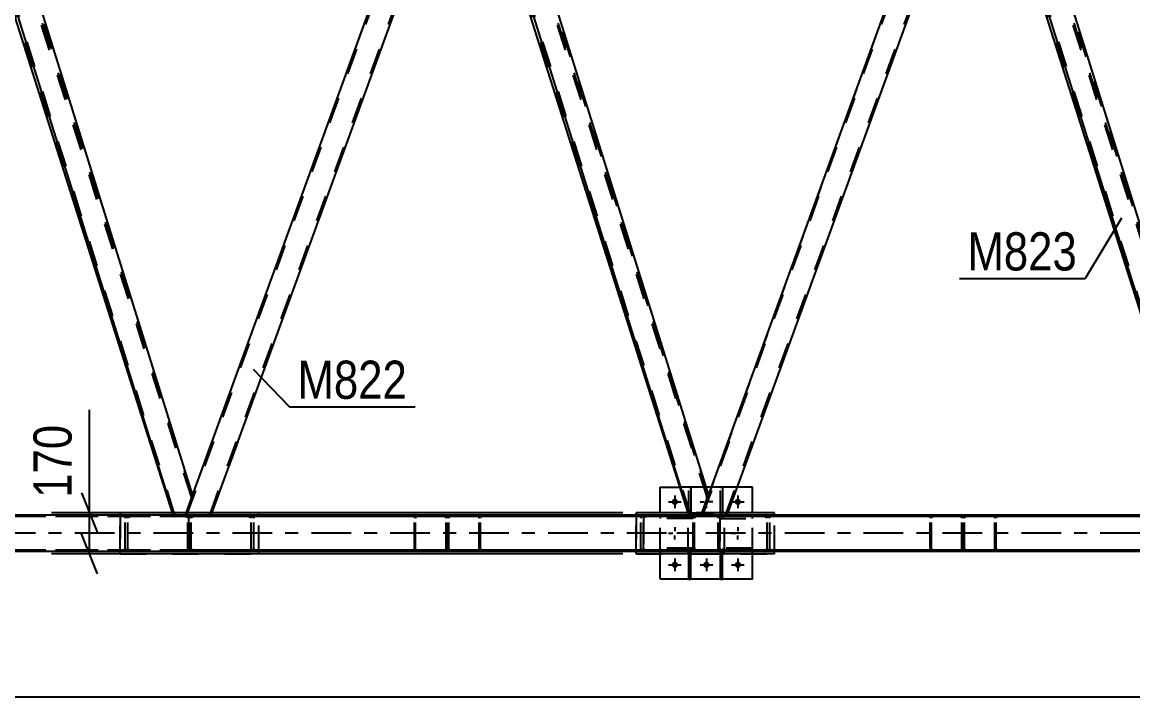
# Model space of a CAD drawing. Header units: millimetres. Extents: x -857 to 332, y -866 to -25.
# Drawn here: x 160.9 to 244.3, y -126.4 to -75.7 of the extents above; entities that cross this region are included whole.
import ezdxf

# ---------------------------------------------------------------- set-up
doc = ezdxf.new("R2010")
doc.units = ezdxf.units.MM
doc.linetypes.add('DXK_LINE_DOT2', pattern=[3.9198, 1.9599, -1.9599])
doc.linetypes.add('DXK_LINE_DOT3', pattern=[5.9187, 2.979, -0.9799, 0.9799, -0.9799])
doc.styles.add('Arial Narrow', font='ARIALN.TTF', dxfattribs={"height": 0.2})

# ---------------------------------------------------------------- blocks, each defined once
blk = doc.blocks.new('Part-570388934-10720 - 10703')
at = {"color": 7, "linetype": 'DXK_LINE_DOT2'}
for p, q in [((194.81, -58.637), (194.28, -60.094)), ((195.725, -58.637), (194.81, -58.637)), ((212.355, -111.438), (195.611, -58.637)), ((212.416, -111.27), (195.725, -58.637)), ((211.085, -112.727), (194.341, -59.926)), ((194.28, -60.094), (194.28, -60.094)), ((194.28, -60.094), (194.28, -60.094)), ((211.885, -112.727), (212.416, -111.27)), ((210.97, -112.727), (210.913, -112.546)), ((210.97, -112.727), (211.885, -112.727))]:
    blk.add_line(p, q, dxfattribs=at)
at = {"color": 2, "linetype": 'Continuous'}
blk.add_line((210.913, -112.546), (194.28, -60.094), dxfattribs=at)
blk = doc.blocks.new('Part-570388934-10794 - 10703')
at = {"color": 7, "linetype": 'DXK_LINE_DOT2'}
for p, q in [((213.276, -115.455), (213.276, -112.727)), ((213.276, -112.727), (231.341, -112.727)), ((231.341, -112.837), (213.276, -112.837)), ((216.625, -112.727), (216.777, -112.744)), ((216.701, -112.845), (216.625, -112.837)), ((216.823, -112.946), (216.808, -112.904)), ((216.823, -115.237), (216.823, -112.946)), ((216.992, -112.862), (217.022, -112.946)), ((217.022, -115.237), (217.022, -112.946)), ((229.073, -112.862), (229.058, -112.946)), ((229.058, -115.237), (229.058, -112.946)), ((229.116, -112.791), (229.073, -112.862)), ((229.181, -112.744), (229.116, -112.791)), ((229.157, -112.946), (229.165, -112.904)), ((229.157, -115.237), (229.157, -112.946)), ((229.165, -112.904), (229.187, -112.868)), ((229.257, -112.727), (229.181, -112.744)), ((229.187, -112.868), (229.219, -112.845)), ((229.219, -112.845), (229.257, -112.837)), ((231.417, -112.744), (231.341, -112.727)), ((231.341, -112.837), (231.379, -112.845)), ((231.379, -112.845), (231.411, -112.868)), ((231.411, -112.868), (231.433, -112.904)), ((231.481, -112.791), (231.417, -112.744)), ((231.433, -112.904), (231.44, -112.946)), ((231.44, -115.237), (231.44, -112.946)), ((231.524, -112.862), (231.481, -112.791)), ((231.54, -112.946), (231.524, -112.862)), ((231.54, -115.237), (231.54, -112.946)), ((231.341, -115.346), (213.276, -115.346)), ((231.341, -115.455), (213.276, -115.455)), ((216.625, -115.346), (216.701, -115.337)), ((216.777, -115.438), (216.625, -115.455)), ((216.808, -115.278), (216.823, -115.237)), ((217.022, -115.237), (216.992, -115.32)), ((229.058, -115.237), (229.073, -115.32)), ((229.073, -115.32), (229.116, -115.391)), ((229.116, -115.391), (229.181, -115.438)), ((229.165, -115.278), (229.157, -115.237)), ((229.187, -115.314), (229.165, -115.278)), ((229.181, -115.438), (229.257, -115.455)), ((229.219, -115.337), (229.187, -115.314)), ((229.257, -115.346), (229.219, -115.337)), ((231.379, -115.337), (231.341, -115.346)), ((231.341, -115.455), (231.417, -115.438)), ((231.411, -115.314), (231.379, -115.337)), ((231.433, -115.278), (231.411, -115.314)), ((231.417, -115.438), (231.481, -115.391)), ((231.44, -115.237), (231.433, -115.278)), ((231.481, -115.391), (231.524, -115.32)), ((231.524, -115.32), (231.54, -115.237))]:
    blk.add_line(p, q, dxfattribs=at)
for centre, radius, start, end in [((216.67, -113.028), 0.186, 41.93608, 80.48179), ((216.715, -113.11), 0.371, 41.93608, 80.48179), ((216.67, -115.154), 0.186, 279.5183, 318.06401), ((216.715, -115.072), 0.371, 279.5183, 318.06401)]:
    blk.add_arc(centre, radius, start, end, dxfattribs=at)
blk = doc.blocks.new('Part-570388934-10788 - 10703')
at = {"color": 7, "linetype": 'DXK_LINE_DOT2'}
for p, q in [((192.842, -112.946), (192.857, -112.862)), ((192.842, -115.237), (192.842, -112.946)), ((192.857, -112.862), (192.9, -112.791)), ((192.9, -112.791), (192.965, -112.744)), ((192.949, -112.904), (192.941, -112.946)), ((192.941, -115.237), (192.941, -112.946)), ((192.971, -112.869), (192.949, -112.904)), ((192.965, -112.744), (193.041, -112.727)), ((193.003, -112.845), (192.971, -112.869)), ((193.041, -112.837), (193.003, -112.845)), ((211.276, -112.727), (193.041, -112.727)), ((211.276, -112.837), (193.041, -112.837)), ((195.125, -112.727), (195.201, -112.744)), ((195.163, -112.845), (195.125, -112.837)), ((195.195, -112.869), (195.163, -112.845)), ((195.217, -112.904), (195.195, -112.869)), ((195.201, -112.744), (195.265, -112.791)), ((195.224, -112.946), (195.217, -112.904)), ((195.224, -115.237), (195.224, -112.946)), ((195.265, -112.791), (195.308, -112.862)), ((195.308, -112.862), (195.324, -112.946)), ((195.324, -115.237), (195.324, -112.946)), ((207.39, -112.862), (207.359, -112.946)), ((207.359, -115.237), (207.359, -112.946)), ((207.558, -112.946), (207.573, -112.904)), ((207.558, -115.237), (207.558, -112.946)), ((207.756, -112.727), (207.605, -112.744)), ((207.68, -112.845), (207.756, -112.837)), ((211.276, -115.455), (211.276, -112.727)), ((192.857, -115.32), (192.842, -115.237)), ((192.9, -115.391), (192.857, -115.32)), ((192.965, -115.438), (192.9, -115.391)), ((192.941, -115.237), (192.949, -115.278)), ((192.949, -115.278), (192.971, -115.314)), ((193.041, -115.455), (192.965, -115.438)), ((192.971, -115.314), (193.003, -115.337)), ((193.003, -115.337), (193.041, -115.346)), ((211.276, -115.346), (193.041, -115.346)), ((211.276, -115.455), (193.041, -115.455)), ((195.125, -115.346), (195.163, -115.337)), ((195.201, -115.438), (195.125, -115.455)), ((195.163, -115.337), (195.195, -115.314)), ((195.195, -115.314), (195.217, -115.278)), ((195.265, -115.391), (195.201, -115.438)), ((195.217, -115.278), (195.224, -115.237)), ((195.308, -115.32), (195.265, -115.391)), ((195.324, -115.237), (195.308, -115.32)), ((207.359, -115.237), (207.39, -115.32)), ((207.573, -115.278), (207.558, -115.237)), ((207.605, -115.438), (207.756, -115.455)), ((207.756, -115.346), (207.68, -115.337))]:
    blk.add_line(p, q, dxfattribs=at)
for centre, radius, start, end in [((207.666, -113.11), 0.371, 99.5183, 138.06401), ((207.711, -113.028), 0.186, 99.5183, 138.06401), ((207.666, -115.072), 0.371, 221.93608, 260.48179), ((207.711, -115.154), 0.186, 221.93608, 260.48179)]:
    blk.add_arc(centre, radius, start, end, dxfattribs=at)
blk = doc.blocks.new('Part-570388934-11723 - 10703')
at = {"color": 7, "linetype": 'DXK_LINE_DOT2'}
for p, q in [((217.385, -112.546), (206.996, -112.546)), ((206.996, -112.546), (206.996, -115.637)), ((217.385, -115.637), (217.385, -112.546)), ((206.996, -115.637), (217.385, -115.637))]:
    blk.add_line(p, q, dxfattribs=at)
blk = doc.blocks.new('Part-570388934-10819 - 10703')
at = {"color": 7, "linetype": 'DXK_LINE_DOT2'}
for p, q in [((173.493, -112.946), (173.509, -112.862)), ((173.493, -115.237), (173.493, -112.946)), ((173.509, -112.862), (173.552, -112.791)), ((173.552, -112.791), (173.616, -112.744)), ((173.6, -112.904), (173.593, -112.946)), ((173.593, -115.237), (173.593, -112.946)), ((173.618, -112.869), (173.6, -112.904)), ((173.616, -112.744), (173.625, -112.742)), ((173.683, -112.845), (173.618, -112.869)), ((173.618, -115.314), (173.618, -112.869)), ((173.759, -112.727), (173.625, -112.742)), ((173.625, -115.44), (173.625, -112.742)), ((173.759, -112.837), (173.683, -112.845)), ((192.644, -112.727), (173.759, -112.727)), ((192.644, -112.837), (173.759, -112.837)), ((177.927, -112.727), (178.079, -112.744)), ((178.003, -112.845), (177.927, -112.837)), ((178.126, -112.946), (178.111, -112.904)), ((178.126, -115.237), (178.126, -112.946)), ((178.294, -112.862), (178.324, -112.946)), ((178.324, -115.237), (178.324, -112.946)), ((190.376, -112.862), (190.361, -112.946)), ((190.361, -115.237), (190.361, -112.946)), ((190.419, -112.791), (190.376, -112.862)), ((190.483, -112.744), (190.419, -112.791)), ((190.46, -112.946), (190.468, -112.904)), ((190.46, -115.237), (190.46, -112.946)), ((190.468, -112.904), (190.489, -112.869)), ((190.559, -112.727), (190.483, -112.744)), ((190.489, -112.869), (190.521, -112.845)), ((190.521, -112.845), (190.559, -112.837)), ((192.72, -112.744), (192.644, -112.727)), ((192.644, -112.837), (192.682, -112.845)), ((192.682, -112.845), (192.714, -112.869)), ((192.714, -112.869), (192.735, -112.904)), ((192.784, -112.791), (192.72, -112.744)), ((192.735, -112.904), (192.743, -112.946)), ((192.743, -115.237), (192.743, -112.946)), ((192.827, -112.862), (192.784, -112.791)), ((192.842, -112.946), (192.827, -112.862)), ((192.842, -115.237), (192.842, -112.946)), ((173.509, -115.32), (173.493, -115.237)), ((173.552, -115.391), (173.509, -115.32)), ((173.616, -115.438), (173.552, -115.391)), ((173.593, -115.237), (173.6, -115.278)), ((173.6, -115.278), (173.618, -115.314)), ((173.625, -115.44), (173.616, -115.438)), ((173.618, -115.314), (173.683, -115.337)), ((173.759, -115.455), (173.625, -115.44)), ((173.683, -115.337), (173.759, -115.346)), ((192.644, -115.346), (173.759, -115.346)), ((192.644, -115.455), (173.759, -115.455)), ((177.927, -115.346), (178.003, -115.337)), ((178.079, -115.438), (177.927, -115.455)), ((178.111, -115.278), (178.126, -115.237)), ((178.324, -115.237), (178.294, -115.32)), ((190.361, -115.237), (190.376, -115.32)), ((190.376, -115.32), (190.419, -115.391)), ((190.419, -115.391), (190.483, -115.438)), ((190.468, -115.278), (190.46, -115.237)), ((190.489, -115.314), (190.468, -115.278)), ((190.483, -115.438), (190.559, -115.455)), ((190.521, -115.337), (190.489, -115.314)), ((190.559, -115.346), (190.521, -115.337)), ((192.682, -115.337), (192.644, -115.346)), ((192.644, -115.455), (192.72, -115.438)), ((192.714, -115.314), (192.682, -115.337)), ((192.735, -115.278), (192.714, -115.314)), ((192.72, -115.438), (192.784, -115.391)), ((192.743, -115.237), (192.735, -115.278)), ((192.784, -115.391), (192.827, -115.32)), ((192.827, -115.32), (192.842, -115.237))]:
    blk.add_line(p, q, dxfattribs=at)
for centre, radius, start, end in [((177.973, -113.028), 0.186, 41.93608, 80.48179), ((178.018, -113.11), 0.371, 41.93608, 80.48179), ((177.973, -115.154), 0.186, 279.5183, 318.06401), ((178.018, -115.072), 0.371, 279.5183, 318.06401)]:
    blk.add_arc(centre, radius, start, end, dxfattribs=at)
blk = doc.blocks.new('Part-570388934-10758 - 10703')
at = {"color": 7, "linetype": 'DXK_LINE_DOT2'}
for p, q in [((231.54, -112.946), (231.555, -112.862)), ((231.54, -115.237), (231.54, -112.946)), ((231.555, -112.862), (231.598, -112.791)), ((231.598, -112.791), (231.662, -112.744)), ((231.646, -112.904), (231.639, -112.946)), ((231.639, -115.237), (231.639, -112.946)), ((231.668, -112.868), (231.646, -112.904)), ((231.662, -112.744), (231.738, -112.727)), ((231.7, -112.845), (231.668, -112.868)), ((231.738, -112.837), (231.7, -112.845)), ((250.623, -112.727), (231.738, -112.727)), ((250.623, -112.837), (231.738, -112.837)), ((233.822, -112.727), (233.898, -112.744)), ((233.86, -112.845), (233.822, -112.837)), ((233.893, -112.868), (233.86, -112.845)), ((233.914, -112.904), (233.893, -112.868)), ((233.898, -112.744), (233.963, -112.791)), ((233.922, -112.946), (233.914, -112.904)), ((233.922, -115.237), (233.922, -112.946)), ((233.963, -112.791), (234.006, -112.862)), ((234.006, -112.862), (234.021, -112.946)), ((234.021, -115.237), (234.021, -112.946)), ((246.087, -112.862), (246.057, -112.946)), ((246.057, -115.237), (246.057, -112.946)), ((246.255, -112.946), (246.27, -112.904)), ((246.255, -115.237), (246.255, -112.946)), ((246.454, -112.727), (246.302, -112.744)), ((246.378, -112.845), (246.454, -112.837)), ((250.623, -112.727), (250.757, -112.742)), ((250.623, -112.837), (250.698, -112.845)), ((250.698, -112.845), (250.763, -112.868)), ((250.757, -115.44), (250.757, -112.742)), ((250.766, -112.744), (250.757, -112.742)), ((250.763, -115.314), (250.763, -112.868)), ((250.763, -112.868), (250.782, -112.904)), ((250.83, -112.791), (250.766, -112.744)), ((250.782, -112.904), (250.789, -112.946)), ((250.789, -115.237), (250.789, -112.946)), ((250.873, -112.862), (250.83, -112.791)), ((250.888, -112.946), (250.873, -112.862)), ((250.888, -115.237), (250.888, -112.946)), ((231.555, -115.32), (231.54, -115.237)), ((231.598, -115.391), (231.555, -115.32)), ((231.662, -115.438), (231.598, -115.391)), ((231.639, -115.237), (231.646, -115.278)), ((231.646, -115.278), (231.668, -115.314)), ((231.738, -115.455), (231.662, -115.438)), ((231.668, -115.314), (231.7, -115.337)), ((231.7, -115.337), (231.738, -115.346)), ((250.623, -115.346), (231.738, -115.346)), ((250.623, -115.455), (231.738, -115.455)), ((233.822, -115.346), (233.86, -115.337)), ((233.898, -115.438), (233.822, -115.455)), ((233.86, -115.337), (233.893, -115.314)), ((233.893, -115.314), (233.914, -115.278)), ((233.963, -115.391), (233.898, -115.438)), ((233.914, -115.278), (233.922, -115.237)), ((234.006, -115.32), (233.963, -115.391)), ((234.021, -115.237), (234.006, -115.32)), ((246.057, -115.237), (246.087, -115.32)), ((246.27, -115.278), (246.255, -115.237)), ((246.302, -115.438), (246.454, -115.455)), ((246.454, -115.346), (246.378, -115.337)), ((250.698, -115.337), (250.623, -115.346)), ((250.623, -115.455), (250.757, -115.44)), ((250.763, -115.314), (250.698, -115.337)), ((250.757, -115.44), (250.766, -115.438)), ((250.782, -115.278), (250.763, -115.314)), ((250.766, -115.438), (250.83, -115.391)), ((250.789, -115.237), (250.782, -115.278)), ((250.83, -115.391), (250.873, -115.32)), ((250.873, -115.32), (250.888, -115.237))]:
    blk.add_line(p, q, dxfattribs=at)
for centre, radius, start, end in [((246.363, -113.11), 0.371, 99.5183, 138.06401), ((246.409, -113.028), 0.186, 99.5183, 138.06401), ((246.363, -115.072), 0.371, 221.93608, 260.48179), ((246.409, -115.154), 0.186, 221.93608, 260.48179)]:
    blk.add_arc(centre, radius, start, end, dxfattribs=at)
blk = doc.blocks.new('Part-570388934-10761 - 10703')
at = {"color": 7, "linetype": 'DXK_LINE_DOT2'}
for p, q in [((173.392, -112.862), (173.362, -112.946)), ((173.362, -115.237), (173.362, -112.946)), ((173.561, -112.946), (173.576, -112.904)), ((173.561, -115.237), (173.561, -112.946)), ((173.759, -112.727), (173.607, -112.744)), ((173.683, -112.845), (173.759, -112.837)), ((211.276, -112.727), (173.759, -112.727)), ((211.276, -112.837), (173.759, -112.837)), ((178.08, -112.744), (177.928, -112.727)), ((177.928, -112.837), (178.004, -112.845)), ((178.111, -112.904), (178.126, -112.946)), ((178.126, -115.237), (178.126, -112.946)), ((178.325, -112.946), (178.295, -112.862)), ((178.325, -115.237), (178.325, -112.946)), ((207.36, -112.946), (207.39, -112.862)), ((207.36, -115.237), (207.36, -112.946)), ((207.574, -112.904), (207.558, -112.946)), ((207.558, -112.946), (207.558, -115.237)), ((207.605, -112.744), (207.757, -112.727)), ((207.757, -112.837), (207.681, -112.845)), ((211.276, -115.455), (211.276, -112.727)), ((173.362, -115.237), (173.392, -115.32)), ((173.576, -115.278), (173.561, -115.237)), ((173.607, -115.438), (173.759, -115.455)), ((173.759, -115.346), (173.683, -115.337)), ((211.276, -115.346), (173.759, -115.346)), ((211.276, -115.455), (173.759, -115.455)), ((178.004, -115.337), (177.928, -115.346)), ((177.928, -115.455), (178.08, -115.438)), ((178.126, -115.237), (178.111, -115.278)), ((178.295, -115.32), (178.325, -115.237)), ((207.39, -115.32), (207.36, -115.237)), ((207.558, -115.237), (207.574, -115.278)), ((207.757, -115.455), (207.605, -115.438)), ((207.681, -115.337), (207.757, -115.346))]:
    blk.add_line(p, q, dxfattribs=at)
for centre, radius, start, end in [((173.669, -113.11), 0.371, 99.5183, 138.06401), ((173.714, -113.028), 0.186, 99.5183, 138.06401), ((177.973, -113.028), 0.186, 41.93608, 80.48179), ((178.018, -113.11), 0.371, 41.93608, 80.48179), ((207.666, -113.11), 0.371, 99.5183, 138.06401), ((207.712, -113.028), 0.186, 99.5183, 138.06401), ((173.669, -115.072), 0.371, 221.93608, 260.48179), ((173.714, -115.154), 0.186, 221.93608, 260.48179), ((177.973, -115.154), 0.186, 279.5183, 318.06401), ((178.018, -115.072), 0.371, 279.5183, 318.06401), ((207.666, -115.072), 0.371, 221.93608, 260.48179), ((207.712, -115.154), 0.186, 221.93608, 260.48179)]:
    blk.add_arc(centre, radius, start, end, dxfattribs=at)
blk = doc.blocks.new('Part-570388934-10837 - 10703')
at = {"color": 7, "linetype": 'DXK_LINE_DOT2'}
for p, q in [((210.907, -115.637), (210.907, -112.546)), ((210.907, -112.546), (213.635, -112.546)), ((213.635, -115.637), (213.635, -112.546))]:
    blk.add_line(p, q, dxfattribs=at)
at = {"color": 2, "linetype": 'Continuous'}
blk.add_line((210.907, -115.637), (213.635, -115.637), dxfattribs=at)
blk = doc.blocks.new('Part-570388934-10777 - 10703')
at = {"color": 7, "linetype": 'DXK_LINE_DOT2'}
for p, q in [((156.113, -58.637), (155.583, -60.094)), ((157.028, -58.637), (156.113, -58.637)), ((173.657, -111.438), (156.913, -58.637)), ((173.718, -111.27), (157.028, -58.637)), ((172.387, -112.727), (155.644, -59.926)), ((155.583, -60.094), (155.583, -60.094)), ((155.583, -60.094), (155.583, -60.094)), ((173.188, -112.727), (173.718, -111.27)), ((172.273, -112.727), (172.215, -112.546)), ((172.273, -112.727), (173.188, -112.727))]:
    blk.add_line(p, q, dxfattribs=at)
at = {"color": 2, "linetype": 'Continuous'}
blk.add_line((172.215, -112.546), (155.583, -60.094), dxfattribs=at)
blk = doc.blocks.new('Part-570388934-10855 - 10703')
at = {"color": 7, "linetype": 'DXK_LINE_DOT2'}
for p, q in [((233.508, -58.637), (232.977, -60.094)), ((234.423, -58.637), (233.508, -58.637)), ((251.052, -111.439), (234.308, -58.637)), ((251.113, -111.271), (234.423, -58.637)), ((249.782, -112.728), (233.039, -59.926)), ((250.583, -112.728), (251.113, -111.271)), ((249.668, -112.728), (249.61, -112.546)), ((249.668, -112.728), (250.583, -112.728))]:
    blk.add_line(p, q, dxfattribs=at)
at = {"color": 2, "linetype": 'Continuous'}
blk.add_line((249.61, -112.546), (232.977, -60.094), dxfattribs=at)
blk = doc.blocks.new('Part-570388934-10791 - 10703')
at = {"color": 7, "linetype": 'DXK_LINE_DOT2'}
for p, q in [((250.623, -112.727), (213.276, -112.727)), ((213.276, -112.727), (213.276, -115.455)), ((250.623, -112.836), (213.276, -112.837)), ((216.777, -112.744), (216.625, -112.727)), ((216.625, -112.837), (216.701, -112.845)), ((216.809, -112.904), (216.824, -112.946)), ((216.824, -115.237), (216.824, -112.946)), ((217.022, -112.946), (216.992, -112.862)), ((217.022, -115.237), (217.022, -112.946)), ((246.057, -112.946), (246.087, -112.862)), ((246.057, -115.236), (246.057, -112.946)), ((246.271, -112.904), (246.256, -112.946)), ((246.256, -115.236), (246.256, -112.946)), ((246.302, -112.744), (246.454, -112.727)), ((246.454, -112.836), (246.378, -112.845)), ((250.623, -112.727), (250.775, -112.744)), ((250.699, -112.845), (250.623, -112.836)), ((250.821, -112.946), (250.806, -112.904)), ((250.821, -112.946), (250.821, -115.236)), ((250.99, -112.862), (251.02, -112.946)), ((251.02, -115.236), (251.02, -112.946)), ((250.623, -115.346), (213.276, -115.346)), ((250.623, -115.455), (213.276, -115.455)), ((216.701, -115.337), (216.625, -115.346)), ((216.625, -115.455), (216.777, -115.438)), ((216.824, -115.237), (216.809, -115.278)), ((216.992, -115.32), (217.022, -115.237)), ((246.087, -115.32), (246.057, -115.236)), ((246.256, -115.236), (246.271, -115.278)), ((246.454, -115.455), (246.302, -115.438)), ((246.378, -115.337), (246.454, -115.346)), ((250.623, -115.346), (250.699, -115.337)), ((250.775, -115.438), (250.623, -115.455)), ((250.806, -115.278), (250.821, -115.236)), ((251.02, -115.236), (250.99, -115.32))]:
    blk.add_line(p, q, dxfattribs=at)
for centre, radius, start, end in [((216.671, -113.028), 0.186, 41.93608, 80.48179), ((216.716, -113.11), 0.371, 41.93608, 80.48179), ((246.364, -113.11), 0.371, 99.5183, 138.06401), ((246.409, -113.028), 0.186, 99.5183, 138.06401), ((250.668, -113.028), 0.186, 41.93608, 80.48179), ((250.713, -113.11), 0.371, 41.93608, 80.48179), ((216.671, -115.154), 0.186, 279.5183, 318.06401), ((216.716, -115.072), 0.371, 279.5183, 318.06401), ((246.364, -115.072), 0.371, 221.93608, 260.48179), ((246.409, -115.154), 0.186, 221.93608, 260.48179), ((250.668, -115.154), 0.186, 279.5183, 318.06401), ((250.713, -115.072), 0.371, 279.5183, 318.06401)]:
    blk.add_arc(centre, radius, start, end, dxfattribs=at)
blk = doc.blocks.new('Part-570388934-10800 - 10703')
at = {"color": 7, "linetype": 'DXK_LINE_DOT2'}
for p, q in [((211.293, -112.862), (211.276, -112.946)), ((211.276, -112.946), (211.293, -112.862)), ((211.276, -115.237), (211.276, -112.946)), ((211.394, -112.904), (211.385, -112.946)), ((211.385, -115.237), (211.385, -112.946)), ((211.417, -112.869), (211.394, -112.904)), ((211.494, -112.728), (211.411, -112.744)), ((211.411, -112.744), (211.494, -112.728)), ((211.453, -112.845), (211.417, -112.869)), ((211.494, -112.837), (211.453, -112.845)), ((213.058, -112.728), (211.494, -112.728)), ((213.058, -112.837), (211.494, -112.837)), ((213.142, -112.744), (213.058, -112.728)), ((213.058, -112.728), (213.142, -112.744)), ((213.1, -112.845), (213.058, -112.837)), ((213.135, -112.869), (213.1, -112.845)), ((213.159, -112.904), (213.135, -112.869)), ((213.167, -112.946), (213.159, -112.904)), ((213.167, -115.237), (213.167, -112.946)), ((213.276, -112.946), (213.26, -112.862)), ((213.26, -112.862), (213.268, -112.904)), ((213.268, -112.904), (213.276, -112.946)), ((213.276, -115.237), (213.276, -112.946)), ((211.276, -115.237), (211.293, -115.32)), ((211.293, -115.32), (211.276, -115.237)), ((211.385, -115.237), (211.394, -115.279)), ((211.394, -115.279), (211.417, -115.314)), ((211.411, -115.438), (211.494, -115.455)), ((211.494, -115.455), (211.411, -115.438)), ((211.417, -115.314), (211.453, -115.338)), ((211.453, -115.338), (211.494, -115.346)), ((213.058, -115.346), (211.494, -115.346)), ((213.058, -115.455), (211.494, -115.455)), ((213.058, -115.346), (213.1, -115.338)), ((213.058, -115.455), (213.142, -115.438)), ((213.142, -115.438), (213.058, -115.455)), ((213.1, -115.338), (213.135, -115.314)), ((213.135, -115.314), (213.159, -115.279)), ((213.159, -115.279), (213.167, -115.237)), ((213.26, -115.32), (213.276, -115.237)), ((213.276, -115.237), (213.26, -115.32))]:
    blk.add_line(p, q, dxfattribs=at)
for centre, start, end in [((211.494, -112.946), 112.50003, 157.50003), ((211.494, -112.946), 112.50003, 157.50003), ((213.058, -112.946), 22.50003, 67.50003), ((213.058, -112.946), 22.50003, 67.50003), ((211.494, -115.237), 202.50003, 247.50003), ((211.494, -115.237), 202.50003, 247.50003), ((213.058, -115.237), 292.50003, 337.50003), ((213.058, -115.237), 292.50003, 337.50003)]:
    blk.add_arc(centre, 0.218, start, end, dxfattribs=at)
blk = doc.blocks.new('Part-570388934-10888 - 10703')
at = {"color": 7, "linetype": 'DXK_LINE_DOT2'}
for p, q in [((154.145, -112.946), (154.16, -112.862)), ((154.145, -115.237), (154.145, -112.946)), ((154.16, -112.862), (154.203, -112.791)), ((154.203, -112.791), (154.267, -112.744)), ((154.252, -112.904), (154.244, -112.946)), ((154.244, -115.237), (154.244, -112.946)), ((154.273, -112.869), (154.252, -112.904)), ((154.267, -112.744), (154.343, -112.727)), ((154.305, -112.845), (154.273, -112.869)), ((154.343, -112.837), (154.305, -112.845)), ((173.228, -112.727), (154.343, -112.727)), ((173.228, -112.837), (154.343, -112.837)), ((156.428, -112.727), (156.504, -112.744)), ((156.466, -112.845), (156.428, -112.837)), ((156.498, -112.869), (156.466, -112.845)), ((156.519, -112.904), (156.498, -112.869)), ((156.504, -112.744), (156.568, -112.791)), ((156.527, -112.946), (156.519, -112.904)), ((156.527, -115.237), (156.527, -112.946)), ((156.568, -112.791), (156.611, -112.862)), ((156.611, -112.862), (156.626, -112.946)), ((156.626, -115.237), (156.626, -112.946)), ((168.692, -112.862), (168.662, -112.946)), ((168.662, -115.237), (168.662, -112.946)), ((168.861, -112.946), (168.876, -112.904)), ((168.861, -115.237), (168.861, -112.946)), ((169.059, -112.727), (168.907, -112.744)), ((168.983, -112.845), (169.059, -112.837)), ((173.228, -112.727), (173.362, -112.742)), ((173.228, -112.837), (173.304, -112.845)), ((173.304, -112.845), (173.368, -112.869)), ((173.362, -115.44), (173.362, -112.742)), ((173.371, -112.744), (173.362, -112.742)), ((173.368, -115.314), (173.368, -112.869)), ((173.368, -112.869), (173.387, -112.904)), ((173.435, -112.791), (173.371, -112.744)), ((173.387, -112.904), (173.394, -112.946)), ((173.394, -115.237), (173.394, -112.946)), ((173.478, -112.862), (173.435, -112.791)), ((173.493, -112.946), (173.478, -112.862)), ((173.493, -115.237), (173.493, -112.946)), ((154.16, -115.32), (154.145, -115.237)), ((154.203, -115.391), (154.16, -115.32)), ((154.267, -115.438), (154.203, -115.391)), ((154.244, -115.237), (154.252, -115.278)), ((154.252, -115.278), (154.273, -115.314)), ((154.343, -115.455), (154.267, -115.438)), ((154.273, -115.314), (154.305, -115.337)), ((154.305, -115.337), (154.343, -115.346)), ((173.228, -115.346), (154.343, -115.346)), ((173.228, -115.455), (154.343, -115.455)), ((156.428, -115.346), (156.466, -115.337)), ((156.504, -115.438), (156.428, -115.455)), ((156.466, -115.337), (156.498, -115.314)), ((156.498, -115.314), (156.519, -115.278)), ((156.568, -115.391), (156.504, -115.438)), ((156.519, -115.278), (156.527, -115.237)), ((156.611, -115.32), (156.568, -115.391)), ((156.626, -115.237), (156.611, -115.32)), ((168.662, -115.237), (168.692, -115.32)), ((168.876, -115.278), (168.861, -115.237)), ((168.907, -115.438), (169.059, -115.455)), ((169.059, -115.346), (168.983, -115.337)), ((173.304, -115.337), (173.228, -115.346)), ((173.228, -115.455), (173.362, -115.44)), ((173.368, -115.314), (173.304, -115.337)), ((173.362, -115.44), (173.371, -115.438)), ((173.387, -115.278), (173.368, -115.314)), ((173.371, -115.438), (173.435, -115.391)), ((173.394, -115.237), (173.387, -115.278)), ((173.435, -115.391), (173.478, -115.32)), ((173.478, -115.32), (173.493, -115.237))]:
    blk.add_line(p, q, dxfattribs=at)
for centre, radius, start, end in [((168.969, -113.11), 0.371, 99.5183, 138.06401), ((169.014, -113.028), 0.186, 99.5183, 138.06401), ((168.969, -115.072), 0.371, 221.93608, 260.48179), ((169.014, -115.154), 0.186, 221.93608, 260.48179)]:
    blk.add_arc(centre, radius, start, end, dxfattribs=at)
blk = doc.blocks.new('Part-570388934-11020 - 10703')
at = {"color": 2, "linetype": 'Continuous'}
for p, q in [((172.226, -112.546), (168.298, -112.546)), ((168.298, -112.727), (168.298, -112.546)), ((178.689, -112.546), (175.189, -112.546)), ((178.689, -112.727), (178.689, -112.546)), ((168.298, -115.637), (168.298, -115.455)), ((178.689, -115.637), (168.298, -115.637)), ((178.689, -115.637), (178.689, -115.455))]:
    blk.add_line(p, q, dxfattribs=at)
at = {"color": 7, "linetype": 'DXK_LINE_DOT2'}
for p, q in [((168.298, -115.455), (168.298, -112.727)), ((175.189, -112.546), (172.226, -112.546)), ((178.689, -115.455), (178.689, -112.727))]:
    blk.add_line(p, q, dxfattribs=at)
blk = doc.blocks.new('Part-570388934-10891 - 10703')
at = {"color": 7, "linetype": 'DXK_LINE_DOT2'}
for p, q in [((134.695, -112.862), (134.665, -112.946)), ((134.665, -115.237), (134.665, -112.946)), ((134.863, -112.946), (134.878, -112.904)), ((134.863, -115.237), (134.863, -112.946)), ((135.062, -112.727), (134.91, -112.744)), ((134.986, -112.845), (135.062, -112.837)), ((173.228, -112.727), (135.062, -112.727)), ((173.228, -112.837), (135.062, -112.837)), ((139.382, -112.744), (139.231, -112.727)), ((139.231, -112.837), (139.307, -112.845)), ((139.414, -112.904), (139.429, -112.946)), ((139.429, -115.237), (139.429, -112.946)), ((139.628, -112.946), (139.597, -112.862)), ((139.628, -115.237), (139.628, -112.946)), ((168.663, -112.946), (168.693, -112.862)), ((168.663, -115.237), (168.663, -112.946)), ((168.876, -112.904), (168.861, -112.946)), ((168.861, -115.237), (168.861, -112.946)), ((168.908, -112.744), (169.06, -112.727)), ((169.06, -112.837), (168.984, -112.845)), ((173.228, -112.727), (173.38, -112.744)), ((173.304, -112.845), (173.228, -112.837)), ((173.427, -112.946), (173.412, -112.904)), ((173.427, -112.946), (173.427, -115.237)), ((173.595, -112.862), (173.597, -112.869)), ((173.597, -112.869), (173.606, -112.893)), ((173.606, -112.893), (173.625, -112.946)), ((173.625, -115.237), (173.625, -112.946)), ((134.665, -115.237), (134.695, -115.32)), ((134.878, -115.278), (134.863, -115.237)), ((134.91, -115.438), (135.062, -115.455)), ((135.062, -115.346), (134.986, -115.337)), ((173.228, -115.346), (135.062, -115.346)), ((173.228, -115.455), (135.062, -115.455)), ((139.307, -115.337), (139.231, -115.346)), ((139.231, -115.455), (139.382, -115.438)), ((139.429, -115.237), (139.414, -115.278)), ((139.597, -115.32), (139.628, -115.237)), ((168.693, -115.32), (168.663, -115.237)), ((168.861, -115.237), (168.876, -115.278)), ((169.06, -115.455), (168.908, -115.438)), ((168.984, -115.337), (169.06, -115.346)), ((173.228, -115.346), (173.304, -115.337)), ((173.38, -115.438), (173.228, -115.455)), ((173.412, -115.278), (173.427, -115.237)), ((173.618, -115.255), (173.595, -115.32)), ((173.625, -115.237), (173.618, -115.255))]:
    blk.add_line(p, q, dxfattribs=at)
for centre, radius, start, end in [((134.971, -113.11), 0.371, 99.5183, 138.06401), ((135.017, -113.028), 0.186, 99.5183, 138.06401), ((139.276, -113.028), 0.186, 41.93608, 80.48179), ((139.321, -113.11), 0.371, 41.93608, 80.48179), ((168.969, -113.11), 0.371, 99.5183, 138.06401), ((169.014, -113.028), 0.186, 99.5183, 138.06401), ((173.273, -113.028), 0.186, 41.93608, 80.48179), ((173.319, -113.11), 0.371, 41.93608, 80.48179), ((134.971, -115.072), 0.371, 221.93608, 260.48179), ((135.017, -115.154), 0.186, 221.93608, 260.48179), ((139.276, -115.154), 0.186, 279.5183, 318.06401), ((139.321, -115.072), 0.371, 279.5183, 318.06401), ((168.969, -115.072), 0.371, 221.93608, 260.48179), ((169.014, -115.154), 0.186, 221.93608, 260.48179), ((173.273, -115.154), 0.186, 279.5183, 318.06401), ((173.319, -115.072), 0.371, 279.5183, 318.06401)]:
    blk.add_arc(centre, radius, start, end, dxfattribs=at)
blk = doc.blocks.new('Part-570388934-10897 - 10703')
at = {"color": 7, "linetype": 'DXK_LINE_DOT2'}
for p, q in [((211.287, -112.862), (211.271, -112.946)), ((211.271, -112.946), (211.287, -112.862)), ((211.271, -115.237), (211.271, -112.946)), ((211.388, -112.904), (211.38, -112.946)), ((211.38, -115.237), (211.38, -112.946)), ((211.412, -112.869), (211.388, -112.904)), ((211.489, -112.728), (211.406, -112.744)), ((211.406, -112.744), (211.489, -112.728)), ((211.447, -112.845), (211.412, -112.869)), ((211.489, -112.837), (211.447, -112.845)), ((213.053, -112.728), (211.489, -112.728)), ((213.053, -112.837), (211.489, -112.837)), ((213.136, -112.744), (213.053, -112.728)), ((213.053, -112.728), (213.136, -112.744)), ((213.094, -112.845), (213.053, -112.837)), ((213.13, -112.869), (213.094, -112.845)), ((213.153, -112.904), (213.13, -112.869)), ((213.162, -112.946), (213.153, -112.904)), ((213.162, -115.237), (213.162, -112.946)), ((213.271, -112.946), (213.254, -112.862)), ((213.254, -112.862), (213.271, -112.946)), ((213.271, -115.237), (213.271, -112.946)), ((211.271, -115.237), (211.279, -115.279)), ((211.279, -115.279), (211.271, -115.237)), ((211.279, -115.279), (211.287, -115.32)), ((211.287, -115.32), (211.279, -115.279)), ((211.38, -115.237), (211.388, -115.278)), ((211.388, -115.278), (211.412, -115.314)), ((211.406, -115.438), (211.489, -115.455)), ((211.489, -115.455), (211.406, -115.438)), ((211.412, -115.314), (211.447, -115.338)), ((211.447, -115.338), (211.489, -115.346)), ((213.053, -115.346), (211.489, -115.346)), ((213.053, -115.455), (211.489, -115.455)), ((213.053, -115.346), (213.094, -115.338)), ((213.053, -115.455), (213.136, -115.438)), ((213.136, -115.438), (213.053, -115.455)), ((213.094, -115.338), (213.13, -115.314)), ((213.13, -115.314), (213.153, -115.278)), ((213.153, -115.278), (213.162, -115.237)), ((213.254, -115.32), (213.263, -115.279)), ((213.263, -115.279), (213.254, -115.32)), ((213.263, -115.279), (213.271, -115.237)), ((213.271, -115.237), (213.263, -115.279))]:
    blk.add_line(p, q, dxfattribs=at)
at = {"color": 7, "linetype": 'DXK_LINE_DOT3'}
blk.add_line((212.271, -114.091), (212.271, -114.091), dxfattribs=at)
at = {"color": 7, "linetype": 'DXK_LINE_DOT2'}
for centre, start, end in [((211.489, -112.946), 112.50003, 157.50003), ((211.489, -112.946), 112.50003, 157.50003), ((213.053, -112.946), 22.50003, 67.50003), ((213.053, -112.946), 22.50003, 67.50003), ((211.489, -115.237), 202.50003, 247.50003), ((211.489, -115.237), 202.50003, 247.50003), ((213.053, -115.237), 292.50003, 337.50003), ((213.053, -115.237), 292.50003, 337.50003)]:
    blk.add_arc(centre, 0.218, start, end, dxfattribs=at)
blk = doc.blocks.new('Part-570388934-10912 - 10703')
at = {"color": 2, "linetype": 'Continuous'}
for p, q in [((210.923, -112.546), (206.996, -112.546)), ((206.996, -112.727), (206.996, -112.546)), ((217.386, -112.546), (213.887, -112.546)), ((217.386, -112.727), (217.386, -112.546)), ((206.996, -115.637), (206.996, -115.455)), ((217.386, -115.637), (206.996, -115.637)), ((217.386, -115.637), (217.386, -115.455))]:
    blk.add_line(p, q, dxfattribs=at)
at = {"color": 7, "linetype": 'DXK_LINE_DOT2'}
for p, q in [((206.996, -115.455), (206.996, -112.727)), ((213.887, -112.546), (210.923, -112.546)), ((217.386, -115.455), (217.386, -112.727))]:
    blk.add_line(p, q, dxfattribs=at)
blk = doc.blocks.new('Part-570388934-10948 - 10703')
at = {"color": 7, "linetype": 'DXK_LINE_DOT2'}
for p, q in [((215.725, -112.837), (213.271, -112.837)), ((213.271, -112.837), (213.271, -112.982)), ((213.271, -112.982), (215.725, -112.982)), ((213.544, -112.982), (213.544, -112.837)), ((215.725, -112.982), (215.725, -112.837))]:
    blk.add_line(p, q, dxfattribs=at)
blk = doc.blocks.new('Part-570388934-10951 - 10703')
at = {"color": 7, "linetype": 'DXK_LINE_DOT2'}
for p, q in [((210.965, -112.839), (210.965, -110.637)), ((210.965, -110.637), (211.11, -110.637)), ((211.11, -110.637), (211.11, -112.839)), ((210.965, -112.566), (211.11, -112.566)), ((211.11, -112.839), (210.965, -112.839))]:
    blk.add_line(p, q, dxfattribs=at)
blk = doc.blocks.new('Part-570388934-10954 - 10703')
at = {"color": 7, "linetype": 'DXK_LINE_DOT2'}
for p, q in [((213.328, -112.839), (213.328, -110.637)), ((213.328, -110.637), (213.474, -110.637)), ((213.474, -110.637), (213.474, -112.839)), ((213.328, -112.566), (213.474, -112.566)), ((213.474, -112.839), (213.328, -112.839))]:
    blk.add_line(p, q, dxfattribs=at)
blk = doc.blocks.new('Part-570388934-10960 - 10703')
at = {"color": 7, "linetype": 'DXK_LINE_DOT2'}
for p, q in [((213.474, -115.348), (213.328, -115.348)), ((213.328, -115.637), (213.328, -115.348)), ((213.328, -115.62), (213.474, -115.62)), ((213.474, -115.637), (213.474, -115.348))]:
    blk.add_line(p, q, dxfattribs=at)
at = {"color": 2, "linetype": 'Continuous'}
for p, q in [((213.328, -117.546), (213.328, -115.637)), ((213.474, -117.546), (213.474, -115.637)), ((213.328, -117.546), (213.474, -117.546))]:
    blk.add_line(p, q, dxfattribs=at)
blk = doc.blocks.new('Part-570388934-10979 - 10703')
at = {"color": 7, "linetype": 'DXK_LINE_DOT2'}
for p, q in [((231.573, -58.637), (211.886, -112.728)), ((212.002, -112.728), (231.689, -58.637)), ((213.704, -112.728), (233.392, -58.637)), ((213.82, -112.728), (233.508, -58.637)), ((233.508, -58.637), (231.573, -58.637)), ((231.591, -58.637), (231.573, -58.637)), ((211.886, -112.728), (213.82, -112.728))]:
    blk.add_line(p, q, dxfattribs=at)
blk = doc.blocks.new('Part-570388934-10988 - 10703')
at = {"color": 7, "linetype": 'DXK_LINE_DOT2'}
for p, q in [((211.271, -112.837), (208.816, -112.837)), ((208.816, -112.837), (208.816, -112.982)), ((211.271, -112.982), (208.816, -112.982)), ((210.998, -112.982), (210.998, -112.837)), ((211.271, -112.982), (211.271, -112.837))]:
    blk.add_line(p, q, dxfattribs=at)
blk = doc.blocks.new('Part-570388934-10991 - 10703')
at = {"color": 7, "linetype": 'DXK_LINE_DOT2'}
for p, q in [((215.725, -115.2), (213.271, -115.2)), ((213.271, -115.2), (213.271, -115.346)), ((213.271, -115.346), (215.725, -115.346)), ((213.544, -115.346), (213.544, -115.2)), ((215.725, -115.346), (215.725, -115.2))]:
    blk.add_line(p, q, dxfattribs=at)
blk = doc.blocks.new('Part-570388934-11002 - 10703')
at = {"color": 7, "linetype": 'DXK_LINE_DOT2'}
for p, q in [((212.002, -112.727), (232.02, -57.727)), ((213.705, -112.727), (233.723, -57.727)), ((233.136, -59.659), (233.839, -57.727)), ((211.886, -112.727), (212.423, -111.25)), ((211.886, -112.727), (213.821, -112.727))]:
    blk.add_line(p, q, dxfattribs=at)
at = {"color": 2, "linetype": 'Continuous'}
for p, q in [((212.423, -111.25), (231.904, -57.727)), ((233.839, -57.727), (231.904, -57.727)), ((213.821, -112.727), (233.136, -59.659))]:
    blk.add_line(p, q, dxfattribs=at)
blk = doc.blocks.new('Part-570388934-11442 - 10703')
at = {"color": 2, "linetype": 'Continuous'}
for p, q in [((233.839, -57.727), (233.136, -59.659)), ((233.839, -57.727), (234.438, -57.727)), ((234.438, -57.727), (251.121, -111.25)), ((233.136, -59.659), (249.677, -112.727)), ((250.583, -112.727), (251.121, -111.25))]:
    blk.add_line(p, q, dxfattribs=at)
at = {"color": 7, "linetype": 'DXK_LINE_DOT2'}
for p, q in [((234.324, -57.727), (251.059, -111.419)), ((249.791, -112.727), (233.197, -59.49)), ((249.677, -112.727), (250.583, -112.727))]:
    blk.add_line(p, q, dxfattribs=at)
blk = doc.blocks.new('Part-570388934-11402 - 10703')
at = {"color": 2, "linetype": 'Continuous'}
for p, q in [((195.142, -57.727), (194.438, -59.659)), ((195.142, -57.727), (195.741, -57.727)), ((195.741, -57.727), (212.423, -111.25)), ((194.438, -59.659), (210.98, -112.727)), ((211.886, -112.727), (212.423, -111.25))]:
    blk.add_line(p, q, dxfattribs=at)
at = {"color": 7, "linetype": 'DXK_LINE_DOT2'}
for p, q in [((195.626, -57.727), (212.362, -111.419)), ((211.094, -112.727), (194.5, -59.49)), ((210.98, -112.727), (211.886, -112.727))]:
    blk.add_line(p, q, dxfattribs=at)
blk = doc.blocks.new('Part-570388934-11038 - 10703')
at = {"color": 2, "linetype": 'Continuous'}
for p, q in [((208.816, -112.546), (208.816, -110.637)), ((208.816, -110.637), (210.307, -110.637)), ((212.647, -110.637), (212.232, -110.637)), ((215.725, -110.637), (214.582, -110.637)), ((215.725, -112.546), (215.725, -110.637)), ((208.816, -117.546), (208.816, -115.637)), ((215.725, -117.546), (215.725, -115.637)), ((215.725, -117.546), (208.816, -117.546))]:
    blk.add_line(p, q, dxfattribs=at)
at = {"color": 7, "linetype": 'DXK_LINE_DOT2'}
for p, q in [((212.232, -110.637), (210.307, -110.637)), ((214.582, -110.637), (212.647, -110.637)), ((208.816, -115.637), (208.816, -112.546)), ((215.725, -115.637), (215.725, -112.546))]:
    blk.add_line(p, q, dxfattribs=at)
blk = doc.blocks.new('Part-570388934-11397 - 10703')
at = {"color": 2, "linetype": 'Continuous'}
for p, q in [((155.864, -59.321), (156.444, -57.727)), ((156.444, -57.727), (157.043, -57.727)), ((157.043, -57.727), (173.726, -111.25)), ((155.864, -59.321), (155.741, -59.659)), ((155.741, -59.659), (172.282, -112.727)), ((173.188, -112.727), (173.726, -111.25))]:
    blk.add_line(p, q, dxfattribs=at)
at = {"color": 7, "linetype": 'DXK_LINE_DOT2'}
for p, q in [((173.665, -111.419), (156.929, -57.727)), ((155.75, -59.634), (155.864, -59.321)), ((172.396, -112.727), (155.803, -59.49)), ((172.282, -112.727), (173.188, -112.727))]:
    blk.add_line(p, q, dxfattribs=at)
blk = doc.blocks.new('Bolt-570388934-11244 - 10703')
at = {"linetype": 'Continuous'}
for points in [[(210.144, -111.728, -1), (209.671, -111.728, -1)], [(214.871, -111.728, -1), (214.398, -111.728, -1)], [(210.144, -116.455, -1), (209.671, -116.455, -1)], [(212.507, -116.455, -1), (212.035, -116.455, -1)], [(214.871, -116.455, -1), (214.398, -116.455, -1)]]:
    blk.add_hatch(color=1, dxfattribs=at).paths.add_polyline_path(points)
at = {"color": 1, "linetype": 'Continuous'}
for p, q in [((209.907, -111.255), (209.907, -112.2)), ((212.271, -111.255), (212.271, -111.57)), ((214.635, -111.255), (214.635, -112.2)), ((209.435, -111.728), (210.38, -111.728)), ((211.798, -111.728), (212.113, -111.728)), ((212.271, -112.2), (212.271, -111.886)), ((212.744, -111.728), (212.429, -111.728)), ((214.162, -111.728), (215.107, -111.728)), ((209.435, -114.091), (209.749, -114.091)), ((209.907, -113.619), (209.907, -113.933)), ((210.38, -114.091), (210.065, -114.091)), ((214.162, -114.091), (214.477, -114.091)), ((214.635, -113.619), (214.635, -113.933)), ((215.107, -114.091), (214.792, -114.091)), ((209.907, -114.564), (209.907, -114.249)), ((214.635, -114.564), (214.635, -114.249)), ((209.435, -116.455), (210.38, -116.455)), ((209.907, -115.982), (209.907, -116.928)), ((211.798, -116.455), (212.744, -116.455)), ((212.271, -115.982), (212.271, -116.928)), ((214.162, -116.455), (215.107, -116.455)), ((214.635, -115.982), (214.635, -116.928))]:
    blk.add_line(p, q, dxfattribs=at)
blk = doc.blocks.new('Part-570388934-11359 - 10703')
at = {"color": 7, "linetype": 'DXK_LINE_DOT2'}
for p, q in [((211.11, -115.348), (210.965, -115.348)), ((210.965, -115.637), (210.965, -115.348)), ((210.965, -115.62), (211.11, -115.62)), ((211.11, -115.637), (211.11, -115.348))]:
    blk.add_line(p, q, dxfattribs=at)
at = {"color": 2, "linetype": 'Continuous'}
for p, q in [((210.965, -117.546), (210.965, -115.637)), ((211.11, -117.546), (211.11, -115.637)), ((210.965, -117.546), (211.11, -117.546))]:
    blk.add_line(p, q, dxfattribs=at)
blk = doc.blocks.new('Part-570388934-11403 - 10703')
at = {"color": 7, "linetype": 'DXK_LINE_DOT2'}
for p, q in [((173.304, -112.728), (192.991, -58.637)), ((175.007, -112.728), (194.694, -58.637)), ((175.123, -112.728), (194.81, -58.637)), ((192.875, -58.637), (192.809, -58.819)), ((194.81, -58.637), (192.875, -58.637)), ((192.893, -58.637), (192.875, -58.637)), ((173.188, -112.728), (173.726, -111.249)), ((173.188, -112.728), (175.123, -112.728))]:
    blk.add_line(p, q, dxfattribs=at)
at = {"color": 2, "linetype": 'Continuous'}
blk.add_line((173.726, -111.249), (192.809, -58.819), dxfattribs=at)
blk = doc.blocks.new('Part-570388934-11407 - 10703')
at = {"color": 7, "linetype": 'DXK_LINE_DOT2'}
for p, q in [((178.688, -112.546), (168.299, -112.546)), ((168.299, -112.546), (168.299, -115.637)), ((178.688, -115.637), (178.688, -112.546)), ((168.299, -115.637), (178.688, -115.637))]:
    blk.add_line(p, q, dxfattribs=at)
blk = doc.blocks.new('Part-570388934-11455 - 10703')
at = {"color": 7, "linetype": 'DXK_LINE_DOT2'}
for p, q in [((211.271, -115.2), (208.816, -115.2)), ((208.816, -115.2), (208.816, -115.346)), ((211.271, -115.346), (208.816, -115.346)), ((210.998, -115.346), (210.998, -115.2)), ((211.271, -115.346), (211.271, -115.2))]:
    blk.add_line(p, q, dxfattribs=at)
blk = doc.blocks.new('Part-570388934-11475 - 10703')
at = {"color": 7, "linetype": 'DXK_LINE_DOT2'}
for p, q in [((173.304, -112.727), (193.323, -57.727)), ((175.007, -112.727), (195.025, -57.727)), ((194.438, -59.659), (195.142, -57.727)), ((173.188, -112.727), (173.726, -111.25)), ((173.188, -112.727), (175.123, -112.727))]:
    blk.add_line(p, q, dxfattribs=at)
at = {"color": 2, "linetype": 'Continuous'}
for p, q in [((173.726, -111.25), (193.207, -57.727)), ((195.142, -57.727), (193.207, -57.727)), ((175.123, -112.727), (194.438, -59.659))]:
    blk.add_line(p, q, dxfattribs=at)
blk = doc.blocks.new('Part-570388934-11517 - 10703')
at = {"color": 7, "linetype": 'DXK_LINE_DOT2'}
for p, q in [((279.229, -112.728), (-35.06, -112.728)), ((279.229, -112.837), (-35.06, -112.837)), ((279.229, -115.346), (-35.06, -115.346)), ((279.229, -115.455), (13.509, -115.455)), ((178.689, -115.455), (168.298, -115.455)), ((217.386, -115.455), (206.996, -115.455))]:
    blk.add_line(p, q, dxfattribs=at)
at = {"color": 2, "linetype": 'Continuous'}
for p, q in [((168.298, -115.455), (139.991, -115.455)), ((206.996, -115.455), (178.689, -115.455)), ((245.693, -115.455), (217.386, -115.455))]:
    blk.add_line(p, q, dxfattribs=at)
blk = doc.blocks.new('Part-570388934-11522 - 10703')
at = {"color": 2, "linetype": 'Continuous'}
for p, q in [((278.495, -112.727), (-35.06, -112.728)), ((278.495, -115.455), (-35.06, -115.455))]:
    blk.add_line(p, q, dxfattribs=at)
at = {"color": 7, "linetype": 'DXK_LINE_DOT2'}
for p, q in [((280.313, -112.836), (-35.06, -112.837)), ((280.313, -115.346), (-35.06, -115.346))]:
    blk.add_line(p, q, dxfattribs=at)
at = {"color": 7, "linetype": 'DXK_LINE_DOT3'}
blk.add_line((280.313, -114.091), (-35.06, -114.091), dxfattribs=at)
blk = doc.blocks.new('StraightDimension-570388934-20187 - 10703')
at = {"color": 7, "linetype": 'Continuous'}
for p, q in [((165.996, -112.546), (165.996, -104.811)), ((165.996, -112.546), (165.996, -104.811)), ((165.396, -111.046), (166.596, -114.046)), ((205.996, -112.546), (163.146, -112.546)), ((165.996, -115.637), (165.996, -112.546)), ((166.596, -117.137), (165.396, -114.137)), ((205.996, -115.637), (163.146, -115.637))]:
    blk.add_line(p, q, dxfattribs=at)
at = {"color": 0}
blk.add_wipeout([(165.246, -105.336), (161.046, -105.336), (161.046, -112.021), (165.246, -112.021)], dxfattribs=at)
at = {"color": 3, "style": 'Arial Narrow'}
blk.add_text('170', height=2.8633, rotation=90.00021, dxfattribs=at).set_placement((164.646, -111.421))
blk = doc.blocks.new('StraightDimension-570388934-11739 - 10703')
at = {"color": 7, "linetype": 'Continuous'}
blk.add_line((-47.721, -126.369), (301.429, -126.369), dxfattribs=at)
blk = doc.blocks.new('Mark-570388934-11471 - 10703')
at = {"color": 30, "linetype": 'Continuous'}
for p, q in [((178.27, -101.765), (180.993, -104.592)), ((180.993, -104.592), (190.416, -104.592))]:
    blk.add_line(p, q, dxfattribs=at)
at = {"color": 0}
blk.add_wipeout([(189.816, -103.992), (189.816, -100.992), (181.593, -100.992), (181.593, -103.992)], dxfattribs=at)
blk.add_wipeout([(189.816, -103.992), (189.816, -100.992), (181.593, -100.992), (181.593, -103.992)], dxfattribs=at)
at = {"color": 3, "style": 'Arial Narrow'}
blk.add_text('M822', height=2.8633, dxfattribs=at).set_placement((181.593, -103.992))
blk = doc.blocks.new('Mark-570388934-11438 - 10703')
at = {"color": 30, "linetype": 'Continuous'}
for p in [(243.419, -90.426), (231.255, -94.954)]:
    blk.add_line(p, (240.679, -94.954), dxfattribs=at)
at = {"color": 0}
blk.add_wipeout([(240.079, -94.354), (240.079, -91.354), (231.855, -91.354), (231.855, -94.354)], dxfattribs=at)
blk.add_wipeout([(240.079, -94.354), (240.079, -91.354), (231.855, -91.354), (231.855, -94.354)], dxfattribs=at)
at = {"color": 3, "style": 'Arial Narrow'}
blk.add_text('M823', height=2.8633, dxfattribs=at).set_placement((231.855, -94.354))

msp = doc.modelspace()

# ---------------------------------------------------------------- block references
for name in ['Part-570388934-11397 - 10703', 'Part-570388934-11475 - 10703', 'Part-570388934-11402 - 10703', 'Part-570388934-11002 - 10703', 'Part-570388934-11442 - 10703', 'Part-570388934-10777 - 10703', 'Part-570388934-11403 - 10703', 'Part-570388934-10720 - 10703', 'Part-570388934-10979 - 10703', 'Part-570388934-10855 - 10703', 'Part-570388934-11038 - 10703', 'Part-570388934-10951 - 10703', 'Part-570388934-10954 - 10703', 'Bolt-570388934-11244 - 10703', 'Part-570388934-11522 - 10703', 'Part-570388934-11517 - 10703', 'Part-570388934-10891 - 10703', 'Part-570388934-10888 - 10703', 'Part-570388934-11020 - 10703', 'Part-570388934-11407 - 10703', 'Part-570388934-10761 - 10703', 'Part-570388934-10819 - 10703', 'Part-570388934-10788 - 10703', 'Part-570388934-11723 - 10703', 'Part-570388934-10912 - 10703', 'Part-570388934-10988 - 10703', 'Part-570388934-10837 - 10703', 'Part-570388934-10897 - 10703', 'Part-570388934-10800 - 10703', 'Part-570388934-10948 - 10703', 'Part-570388934-10794 - 10703', 'Part-570388934-10791 - 10703', 'Part-570388934-10758 - 10703', 'Part-570388934-11455 - 10703', 'Part-570388934-11359 - 10703', 'Part-570388934-10991 - 10703', 'Part-570388934-10960 - 10703']:
    msp.add_blockref(name, (0, 0))

# ---------------------------------------------------------------- next in the draw order: block references
msp.add_blockref('StraightDimension-570388934-20187 - 10703', (0, 0))

# ---------------------------------------------------------------- next in the draw order: block references
msp.add_blockref('StraightDimension-570388934-11739 - 10703', (0, 0))

# ---------------------------------------------------------------- next in the draw order: block references
for name in ['Mark-570388934-11438 - 10703', 'Mark-570388934-11471 - 10703']:
    msp.add_blockref(name, (0, 0))

doc.saveas('drawing.dxf')
